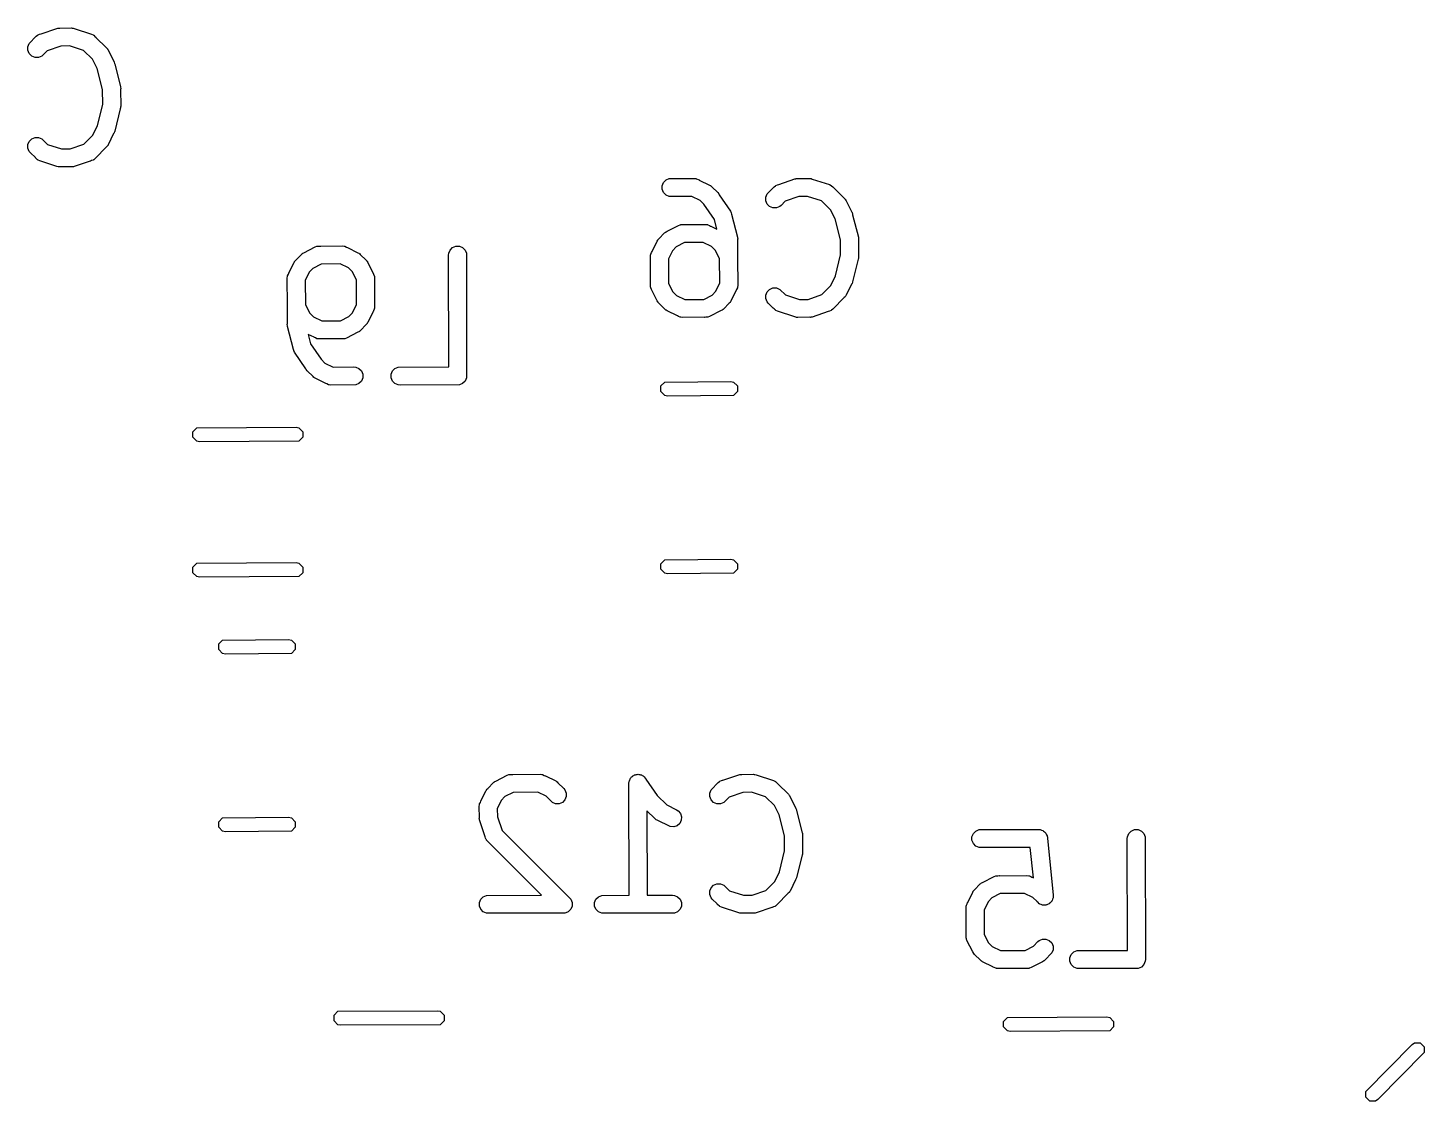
# Model space of a CAD drawing. Extents: x 0.34 to 2.11, y 0.24 to 1.75.
# Drawn here: x 1.1504 to 1.605, y 0.999 to 1.3484 of the extents above; entities that cross this region are included whole.
import ezdxf

# ---------------------------------------------------------------- set-up
doc = ezdxf.new("R2010")
doc.units = 0
doc.header["$MEASUREMENT"] = 0
doc.layers.add('BLACK', color=7, linetype='CONTINUOUS')

msp = doc.modelspace()

# ---------------------------------------------------------------- linework, layer by layer
at = {"layer": 'BLACK', "linetype": 'CONTINUOUS'}
for p, q in [((1.15085, 1.34335), (1.1531, 1.34568)), ((1.1531, 1.34568), (1.15354, 1.34604)), ((1.15354, 1.34604), (1.15364, 1.34608)), ((1.15364, 1.34608), (1.15372, 1.34615)), ((1.15372, 1.34615), (1.15423, 1.34633)), ((1.15423, 1.34633), (1.15461, 1.34649)), ((1.15461, 1.34649), (1.15469, 1.34649)), ((1.15469, 1.34649), (1.15987, 1.34827)), ((1.15987, 1.34827), (1.16016, 1.34833)), ((1.16016, 1.34833), (1.16023, 1.34836)), ((1.16023, 1.34836), (1.1603, 1.34836)), ((1.1603, 1.34836), (1.16044, 1.34839)), ((1.16044, 1.34839), (1.16081, 1.34837)), ((1.16081, 1.34837), (1.16456, 1.34842)), ((1.16456, 1.34842), (1.16485, 1.34839)), ((1.16485, 1.34839), (1.16493, 1.34839)), ((1.16493, 1.34839), (1.16499, 1.34837)), ((1.16499, 1.34837), (1.16513, 1.34836)), ((1.16513, 1.34836), (1.1655, 1.34821)), ((1.1655, 1.34821), (1.17112, 1.34639)), ((1.17112, 1.34639), (1.17164, 1.34615)), ((1.17164, 1.34615), (1.17172, 1.34608)), ((1.17172, 1.34608), (1.17182, 1.34604)), ((1.17182, 1.34604), (1.17221, 1.34566)), ((1.17221, 1.34566), (1.17251, 1.3454)), ((1.15041, 1.34229), (1.15085, 1.34335)), ((1.15041, 1.34114), (1.15041, 1.34229)), ((1.15085, 1.34007), (1.15041, 1.34114)), ((1.16115, 1.34252), (1.15672, 1.34099)), ((1.16396, 1.34255), (1.16115, 1.34252)), ((1.16853, 1.34108), (1.16396, 1.34255)), ((1.17145, 1.33821), (1.16853, 1.34108)), ((1.17251, 1.3454), (1.17255, 1.34533)), ((1.17255, 1.34533), (1.17602, 1.34193)), ((1.17602, 1.34193), (1.17621, 1.3417)), ((1.17621, 1.3417), (1.17626, 1.34165)), ((1.17626, 1.34165), (1.17629, 1.34159)), ((1.17629, 1.34159), (1.17639, 1.34148)), ((1.17639, 1.34148), (1.17653, 1.34113)), ((1.17653, 1.34113), (1.17845, 1.33741)), ((1.15167, 1.33926), (1.15085, 1.34007)), ((1.15273, 1.33882), (1.15167, 1.33926)), ((1.15389, 1.33882), (1.15273, 1.33882)), ((1.15495, 1.33926), (1.15389, 1.33882)), ((1.1554, 1.33963), (1.15495, 1.33926)), ((1.15672, 1.34099), (1.1554, 1.33963)), ((1.17297, 1.33525), (1.17145, 1.33821)), ((1.17845, 1.33741), (1.17846, 1.33737)), ((1.17846, 1.33737), (1.17848, 1.33735)), ((1.17848, 1.33735), (1.17849, 1.3373)), ((1.17849, 1.3373), (1.17865, 1.33687)), ((1.17865, 1.33687), (1.17868, 1.33658)), ((1.17868, 1.33658), (1.18055, 1.32931)), ((1.17473, 1.32842), (1.17297, 1.33525)), ((1.17477, 1.32351), (1.17473, 1.32842)), ((1.18055, 1.32931), (1.18056, 1.32921)), ((1.18056, 1.32921), (1.18058, 1.32917)), ((1.18058, 1.32917), (1.18058, 1.32909)), ((1.18058, 1.32909), (1.18063, 1.32873)), ((1.18063, 1.32873), (1.18058, 1.32842)), ((1.18058, 1.32842), (1.18063, 1.32297)), ((1.17312, 1.3167), (1.17477, 1.32351)), ((1.18063, 1.32297), (1.18062, 1.32287)), ((1.18062, 1.32287), (1.18063, 1.32282)), ((1.18045, 1.32209), (1.17867, 1.31475)), ((1.18058, 1.32239), (1.18045, 1.32209)), ((1.18061, 1.32275), (1.18058, 1.32239)), ((1.18063, 1.32282), (1.18061, 1.32275)), ((1.1716, 1.31355), (1.17312, 1.3167)), ((1.17832, 1.31399), (1.17657, 1.3104)), ((1.17848, 1.31421), (1.17832, 1.31399)), ((1.17863, 1.31464), (1.17848, 1.31421)), ((1.17865, 1.31469), (1.17863, 1.31464)), ((1.17866, 1.31471), (1.17865, 1.31469)), ((1.17867, 1.31475), (1.17866, 1.31471)), ((1.15041, 1.31042), (1.15085, 1.31148)), ((1.15041, 1.30927), (1.15041, 1.31042)), ((1.15085, 1.3082), (1.15041, 1.30927)), ((1.15085, 1.31148), (1.15167, 1.3123)), ((1.15167, 1.3123), (1.15273, 1.31274)), ((1.15273, 1.31274), (1.15389, 1.31274)), ((1.15389, 1.31274), (1.15495, 1.3123)), ((1.15495, 1.3123), (1.15683, 1.31049)), ((1.15683, 1.31049), (1.1614, 1.30901)), ((1.16421, 1.30904), (1.16867, 1.31057)), ((1.16867, 1.31057), (1.1716, 1.31355)), ((1.17597, 1.30965), (1.17227, 1.30588)), ((1.17626, 1.30991), (1.17597, 1.30965)), ((1.17634, 1.31003), (1.17626, 1.30991)), ((1.17639, 1.31008), (1.17634, 1.31003)), ((1.17642, 1.31015), (1.17639, 1.31008)), ((1.17657, 1.3104), (1.17642, 1.31015)), ((1.15122, 1.30776), (1.15085, 1.3082)), ((1.15283, 1.3062), (1.15122, 1.30776)), ((1.15285, 1.30616), (1.15283, 1.3062)), ((1.15309, 1.30595), (1.15285, 1.30616)), ((1.15354, 1.30551), (1.15309, 1.30595)), ((1.15364, 1.30547), (1.15354, 1.30551)), ((1.15372, 1.3054), (1.15364, 1.30547)), ((1.15425, 1.30517), (1.15372, 1.3054)), ((1.15986, 1.30335), (1.15425, 1.30517)), ((1.1614, 1.30901), (1.16421, 1.30904)), ((1.17068, 1.30507), (1.16549, 1.30329)), ((1.17076, 1.30507), (1.17068, 1.30507)), ((1.17113, 1.30523), (1.17076, 1.30507)), ((1.17164, 1.3054), (1.17113, 1.30523)), ((1.17172, 1.30547), (1.17164, 1.3054)), ((1.17182, 1.30551), (1.17172, 1.30547)), ((1.17227, 1.30588), (1.17182, 1.30551)), ((1.16023, 1.3032), (1.15986, 1.30335)), ((1.16038, 1.30318), (1.16023, 1.3032)), ((1.16044, 1.30316), (1.16038, 1.30318)), ((1.16052, 1.30317), (1.16044, 1.30316)), ((1.16081, 1.30314), (1.16052, 1.30317)), ((1.16456, 1.30319), (1.16081, 1.30314)), ((1.16493, 1.30316), (1.16456, 1.30319)), ((1.16507, 1.3032), (1.16493, 1.30316)), ((1.16513, 1.3032), (1.16507, 1.3032)), ((1.16521, 1.30323), (1.16513, 1.3032)), ((1.16549, 1.30329), (1.16521, 1.30323)), ((1.35692, 1.29704), (1.35736, 1.2981)), ((1.35692, 1.29589), (1.35692, 1.29704)), ((1.35736, 1.29482), (1.35692, 1.29589)), ((1.35736, 1.2981), (1.35818, 1.29892)), ((1.35818, 1.29892), (1.35924, 1.29936)), ((1.35924, 1.29936), (1.36731, 1.29942)), ((1.36731, 1.29942), (1.36789, 1.29936)), ((1.36789, 1.29936), (1.36799, 1.29932)), ((1.36799, 1.29932), (1.36809, 1.29931)), ((1.36809, 1.29931), (1.36861, 1.29906)), ((1.36861, 1.29906), (1.36896, 1.29892)), ((1.36896, 1.29892), (1.369, 1.29887)), ((1.369, 1.29887), (1.37238, 1.29723)), ((1.37238, 1.29723), (1.37263, 1.29707)), ((1.37263, 1.29707), (1.3727, 1.29704)), ((1.3727, 1.29704), (1.37275, 1.297)), ((1.37275, 1.297), (1.37287, 1.29692)), ((1.37287, 1.29692), (1.3731, 1.29667)), ((1.3731, 1.29667), (1.37503, 1.2948)), ((1.39111, 1.29435), (1.39335, 1.29668)), ((1.39335, 1.29668), (1.3938, 1.29704)), ((1.3938, 1.29704), (1.39389, 1.29708)), ((1.39389, 1.29708), (1.39397, 1.29715)), ((1.39397, 1.29715), (1.39448, 1.29733)), ((1.39448, 1.29733), (1.39486, 1.29749)), ((1.39486, 1.29749), (1.39494, 1.29749)), ((1.39494, 1.29749), (1.40013, 1.29927)), ((1.40013, 1.29927), (1.40041, 1.29933)), ((1.40041, 1.29933), (1.40048, 1.29936)), ((1.40048, 1.29936), (1.40055, 1.29936)), ((1.40055, 1.29936), (1.40069, 1.29939)), ((1.40069, 1.29939), (1.40106, 1.29937)), ((1.40106, 1.29937), (1.40481, 1.29942)), ((1.40481, 1.29942), (1.4051, 1.29939)), ((1.4051, 1.29939), (1.40518, 1.29939)), ((1.40518, 1.29939), (1.40524, 1.29937)), ((1.40524, 1.29937), (1.40539, 1.29936)), ((1.40539, 1.29936), (1.40575, 1.29921)), ((1.40575, 1.29921), (1.41137, 1.29739)), ((1.41137, 1.29739), (1.4119, 1.29715)), ((1.4119, 1.29715), (1.41198, 1.29708)), ((1.41198, 1.29708), (1.41207, 1.29704)), ((1.41207, 1.29704), (1.41247, 1.29666)), ((1.41247, 1.29666), (1.41277, 1.2964)), ((1.41277, 1.2964), (1.4128, 1.29633)), ((1.4128, 1.29633), (1.41627, 1.29293)), ((1.35818, 1.29401), (1.35736, 1.29482)), ((1.35924, 1.29357), (1.35818, 1.29401)), ((1.35982, 1.29351), (1.35924, 1.29357)), ((1.36654, 1.29356), (1.35982, 1.29351)), ((1.36924, 1.29225), (1.36654, 1.29356)), ((1.37054, 1.29099), (1.36924, 1.29225)), ((1.37503, 1.2948), (1.37503, 1.2948)), ((1.37503, 1.2948), (1.37503, 1.2948)), ((1.37503, 1.2948), (1.37503, 1.2948)), ((1.37503, 1.2948), (1.37539, 1.29435)), ((1.37539, 1.29435), (1.37549, 1.29412)), ((1.37549, 1.29412), (1.37915, 1.28873)), ((1.39067, 1.29329), (1.39111, 1.29435)), ((1.39067, 1.29214), (1.39067, 1.29329)), ((1.39111, 1.29107), (1.39067, 1.29214)), ((1.39192, 1.29026), (1.39111, 1.29107)), ((1.39697, 1.29199), (1.39565, 1.29063)), ((1.40141, 1.29352), (1.39697, 1.29199)), ((1.40422, 1.29355), (1.40141, 1.29352)), ((1.40878, 1.29208), (1.40422, 1.29355)), ((1.4117, 1.28921), (1.40878, 1.29208)), ((1.41627, 1.29293), (1.41646, 1.2927)), ((1.41646, 1.2927), (1.41652, 1.29265)), ((1.41652, 1.29265), (1.41655, 1.29259)), ((1.41655, 1.29259), (1.41664, 1.29248)), ((1.41664, 1.29248), (1.41678, 1.29213)), ((1.41678, 1.29213), (1.4187, 1.28841)), ((1.37392, 1.28601), (1.37054, 1.29099)), ((1.37915, 1.28873), (1.37932, 1.28841)), ((1.37932, 1.28841), (1.37936, 1.28835)), ((1.37936, 1.28835), (1.37937, 1.28831)), ((1.37937, 1.28831), (1.37942, 1.28822)), ((1.37942, 1.28822), (1.3795, 1.2878)), ((1.3795, 1.2878), (1.38143, 1.28031)), ((1.39299, 1.28982), (1.39192, 1.29026)), ((1.39414, 1.28982), (1.39299, 1.28982)), ((1.3952, 1.29026), (1.39414, 1.28982)), ((1.39565, 1.29063), (1.3952, 1.29026)), ((1.41323, 1.28625), (1.4117, 1.28921)), ((1.4187, 1.28841), (1.41872, 1.28837)), ((1.41872, 1.28837), (1.41873, 1.28835)), ((1.41873, 1.28835), (1.41874, 1.2883)), ((1.41874, 1.2883), (1.41891, 1.28787)), ((1.41891, 1.28787), (1.41893, 1.28758)), ((1.41893, 1.28758), (1.4208, 1.28031)), ((1.35795, 1.28186), (1.35801, 1.28192)), ((1.35801, 1.28192), (1.35806, 1.28195)), ((1.35806, 1.28195), (1.35818, 1.28205)), ((1.35818, 1.28205), (1.35852, 1.28219)), ((1.35852, 1.28219), (1.36224, 1.28411)), ((1.36224, 1.28411), (1.36279, 1.28431)), ((1.36279, 1.28431), (1.36289, 1.28432)), ((1.36289, 1.28432), (1.36299, 1.28436)), ((1.36299, 1.28436), (1.36351, 1.28437)), ((1.36351, 1.28437), (1.36393, 1.2844)), ((1.36393, 1.2844), (1.36401, 1.28437)), ((1.36401, 1.28437), (1.37106, 1.28442)), ((1.37106, 1.28442), (1.37164, 1.28436)), ((1.37164, 1.28436), (1.37174, 1.28432)), ((1.37174, 1.28432), (1.37184, 1.28431)), ((1.37184, 1.28431), (1.37236, 1.28407)), ((1.37236, 1.28407), (1.3727, 1.28392)), ((1.3727, 1.28392), (1.37275, 1.28387)), ((1.37275, 1.28387), (1.37471, 1.28292)), ((1.37471, 1.28292), (1.37392, 1.28601)), ((1.41498, 1.27942), (1.41323, 1.28625)), ((1.24526, 1.27736), (1.24568, 1.27739)), ((1.24568, 1.27739), (1.24576, 1.27737)), ((1.24576, 1.27737), (1.25281, 1.27742)), ((1.25281, 1.27742), (1.25339, 1.27736)), ((1.35366, 1.27566), (1.3553, 1.27904)), ((1.3553, 1.27904), (1.35546, 1.27928)), ((1.35546, 1.27928), (1.35549, 1.27936)), ((1.35549, 1.27936), (1.35553, 1.2794)), ((1.35553, 1.2794), (1.35561, 1.27953)), ((1.35561, 1.27953), (1.35586, 1.27975)), ((1.35586, 1.27975), (1.35773, 1.28168)), ((1.35773, 1.28168), (1.35795, 1.28186)), ((1.36418, 1.27852), (1.36147, 1.27712)), ((1.37029, 1.27856), (1.36418, 1.27852)), ((1.37299, 1.27725), (1.37029, 1.27856)), ((1.38143, 1.28031), (1.38144, 1.28021)), ((1.38144, 1.28021), (1.38146, 1.28017)), ((1.38146, 1.28017), (1.38146, 1.28009)), ((1.38146, 1.28009), (1.38151, 1.27973)), ((1.38151, 1.27973), (1.38146, 1.2794)), ((1.38146, 1.2794), (1.38148, 1.27374)), ((1.41503, 1.27451), (1.41498, 1.27942)), ((1.4208, 1.28031), (1.42081, 1.28021)), ((1.42081, 1.28021), (1.42083, 1.28017)), ((1.42083, 1.28017), (1.42083, 1.28009)), ((1.42083, 1.28009), (1.42088, 1.27973)), ((1.42088, 1.27973), (1.42084, 1.27942)), ((1.42084, 1.27942), (1.42089, 1.27397)), ((1.23761, 1.27275), (1.23948, 1.27468)), ((1.23948, 1.27468), (1.2397, 1.27486)), ((1.2397, 1.27486), (1.23975, 1.27492)), ((1.23975, 1.27492), (1.23981, 1.27495)), ((1.23981, 1.27495), (1.23992, 1.27504)), ((1.23992, 1.27504), (1.24027, 1.27519)), ((1.24027, 1.27519), (1.24399, 1.2771)), ((1.24399, 1.2771), (1.24453, 1.27731)), ((1.24453, 1.27731), (1.24464, 1.27732)), ((1.24464, 1.27732), (1.24474, 1.27736)), ((1.24474, 1.27736), (1.24526, 1.27736)), ((1.25339, 1.27736), (1.25349, 1.27732)), ((1.25349, 1.27732), (1.25359, 1.27731)), ((1.25359, 1.27731), (1.25411, 1.27706)), ((1.25411, 1.27706), (1.25445, 1.27692)), ((1.25445, 1.27692), (1.2545, 1.27687)), ((1.2545, 1.27687), (1.25788, 1.27523)), ((1.25788, 1.27523), (1.25813, 1.27507)), ((1.25813, 1.27507), (1.2582, 1.27504)), ((1.2582, 1.27504), (1.25825, 1.275)), ((1.25825, 1.275), (1.25837, 1.27492)), ((1.25837, 1.27492), (1.2586, 1.27467)), ((1.2586, 1.27467), (1.26053, 1.2728)), ((1.28736, 1.27446), (1.28741, 1.27504)), ((1.28741, 1.23804), (1.28736, 1.27446)), ((1.28741, 1.27504), (1.28785, 1.2761)), ((1.28785, 1.2761), (1.28867, 1.27692)), ((1.28867, 1.27692), (1.28973, 1.27736)), ((1.28973, 1.27736), (1.29089, 1.27736)), ((1.29089, 1.27736), (1.29195, 1.27692)), ((1.29195, 1.27692), (1.29276, 1.2761)), ((1.29276, 1.2761), (1.29321, 1.27504)), ((1.29321, 1.27504), (1.29326, 1.23509)), ((1.35311, 1.27397), (1.35317, 1.27454)), ((1.35316, 1.26505), (1.35311, 1.27397)), ((1.35317, 1.27454), (1.35321, 1.27464)), ((1.35321, 1.27464), (1.35322, 1.27475)), ((1.35322, 1.27475), (1.35347, 1.27526)), ((1.35347, 1.27526), (1.35361, 1.27561)), ((1.35361, 1.27561), (1.35366, 1.27566)), ((1.36028, 1.27589), (1.35897, 1.27319)), ((1.35897, 1.27319), (1.35902, 1.26521)), ((1.36147, 1.27712), (1.36028, 1.27589)), ((1.37422, 1.27606), (1.37299, 1.27725)), ((1.37563, 1.27332), (1.37422, 1.27606)), ((1.37566, 1.26538), (1.37563, 1.27332)), ((1.38148, 1.27374), (1.38149, 1.2736)), ((1.38149, 1.2736), (1.38148, 1.27357)), ((1.38148, 1.27357), (1.38152, 1.26459)), ((1.41337, 1.2677), (1.41503, 1.27451)), ((1.4207, 1.27309), (1.41892, 1.26575)), ((1.42083, 1.27339), (1.4207, 1.27309)), ((1.42086, 1.27375), (1.42083, 1.27339)), ((1.42088, 1.27382), (1.42086, 1.27375)), ((1.42089, 1.27397), (1.42088, 1.27387)), ((1.42088, 1.27387), (1.42088, 1.27382)), ((1.23522, 1.26826), (1.23536, 1.26861)), ((1.23536, 1.26861), (1.23541, 1.26865)), ((1.23541, 1.26865), (1.23705, 1.27203)), ((1.23705, 1.27203), (1.23721, 1.27228)), ((1.23721, 1.27228), (1.23724, 1.27235)), ((1.23724, 1.27235), (1.23728, 1.2724)), ((1.23728, 1.2724), (1.23736, 1.27252)), ((1.23736, 1.27252), (1.23761, 1.27275)), ((1.24203, 1.26889), (1.24072, 1.26618)), ((1.24322, 1.27012), (1.24203, 1.26889)), ((1.24593, 1.27152), (1.24322, 1.27012)), ((1.25204, 1.27156), (1.24593, 1.27152)), ((1.25474, 1.27025), (1.25204, 1.27156)), ((1.25597, 1.26906), (1.25474, 1.27025)), ((1.25736, 1.26635), (1.25597, 1.26906)), ((1.26053, 1.2728), (1.26071, 1.27258)), ((1.26071, 1.27258), (1.26077, 1.27252)), ((1.26077, 1.27252), (1.2608, 1.27247)), ((1.2608, 1.27247), (1.26089, 1.27235)), ((1.26089, 1.27235), (1.26104, 1.27201)), ((1.26104, 1.27201), (1.26295, 1.26829)), ((1.26295, 1.26829), (1.26316, 1.26774)), ((1.23486, 1.26696), (1.23492, 1.26754)), ((1.2349, 1.25799), (1.23486, 1.26696)), ((1.23492, 1.26754), (1.23496, 1.26764)), ((1.23496, 1.26764), (1.23497, 1.26774)), ((1.23497, 1.26774), (1.23522, 1.26826)), ((1.24072, 1.26618), (1.24075, 1.25824)), ((1.25741, 1.25837), (1.25736, 1.26635)), ((1.26316, 1.26774), (1.26317, 1.26764)), ((1.26317, 1.26764), (1.26321, 1.26754)), ((1.26321, 1.26754), (1.26321, 1.26703)), ((1.26321, 1.26703), (1.26324, 1.2666)), ((1.26324, 1.2666), (1.26321, 1.26651)), ((1.26321, 1.26651), (1.26327, 1.25759)), ((1.35314, 1.26496), (1.35316, 1.26505)), ((1.35317, 1.26453), (1.35314, 1.26496)), ((1.35317, 1.26402), (1.35317, 1.26453)), ((1.35321, 1.26392), (1.35317, 1.26402)), ((1.35322, 1.26381), (1.35321, 1.26392)), ((1.35343, 1.26327), (1.35322, 1.26381)), ((1.35902, 1.26521), (1.36041, 1.2625)), ((1.37435, 1.26267), (1.37566, 1.26538)), ((1.38141, 1.26381), (1.38116, 1.2633)), ((1.38142, 1.26392), (1.38141, 1.26381)), ((1.38146, 1.26402), (1.38142, 1.26392)), ((1.38152, 1.26459), (1.38146, 1.26402)), ((1.39192, 1.2633), (1.39299, 1.26374)), ((1.39299, 1.26374), (1.39414, 1.26374)), ((1.39414, 1.26374), (1.3952, 1.2633)), ((1.40892, 1.26157), (1.41185, 1.26455)), ((1.41185, 1.26455), (1.41337, 1.2677)), ((1.41857, 1.26499), (1.41683, 1.2614)), ((1.41873, 1.26521), (1.41857, 1.26499)), ((1.41888, 1.26564), (1.41873, 1.26521)), ((1.41891, 1.26569), (1.41888, 1.26564)), ((1.41892, 1.26575), (1.41891, 1.26571)), ((1.41891, 1.26571), (1.41891, 1.26569)), ((1.35534, 1.25955), (1.35343, 1.26327)), ((1.35549, 1.2592), (1.35534, 1.25955)), ((1.35558, 1.25909), (1.35549, 1.2592)), ((1.36041, 1.2625), (1.36164, 1.26131)), ((1.36164, 1.26131), (1.36434, 1.26)), ((1.36434, 1.26), (1.37045, 1.26004)), ((1.37045, 1.26004), (1.37316, 1.26144)), ((1.37316, 1.26144), (1.37435, 1.26267)), ((1.37914, 1.2592), (1.3791, 1.25916)), ((1.37917, 1.25927), (1.37914, 1.2592)), ((1.37933, 1.25952), (1.37917, 1.25927)), ((1.38097, 1.2629), (1.37933, 1.25952)), ((1.38102, 1.26295), (1.38097, 1.2629)), ((1.38116, 1.2633), (1.38102, 1.26295)), ((1.39067, 1.26142), (1.39111, 1.26248)), ((1.39067, 1.26027), (1.39067, 1.26142)), ((1.39111, 1.2592), (1.39067, 1.26027)), ((1.39111, 1.26248), (1.39192, 1.2633)), ((1.39147, 1.25876), (1.39111, 1.2592)), ((1.3952, 1.2633), (1.39708, 1.26149)), ((1.39708, 1.26149), (1.40165, 1.26001)), ((1.40165, 1.26001), (1.40446, 1.26004)), ((1.40446, 1.26004), (1.40892, 1.26157)), ((1.41622, 1.26065), (1.41252, 1.25688)), ((1.41652, 1.26091), (1.41622, 1.26065)), ((1.4166, 1.26103), (1.41652, 1.26091)), ((1.41664, 1.26108), (1.4166, 1.26103)), ((1.41667, 1.26115), (1.41664, 1.26108)), ((1.41683, 1.2614), (1.41667, 1.26115)), ((1.23489, 1.25796), (1.2349, 1.25799)), ((1.2349, 1.25782), (1.23489, 1.25796)), ((1.23492, 1.25216), (1.2349, 1.25782)), ((1.24075, 1.25824), (1.24216, 1.2555)), ((1.24216, 1.2555), (1.24339, 1.25431)), ((1.25491, 1.25443), (1.2561, 1.25567)), ((1.2561, 1.25567), (1.25741, 1.25837)), ((1.26272, 1.2559), (1.26108, 1.25252)), ((1.26277, 1.25595), (1.26272, 1.2559)), ((1.26291, 1.2563), (1.26277, 1.25595)), ((1.26316, 1.25681), (1.26291, 1.2563)), ((1.26317, 1.25692), (1.26316, 1.25681)), ((1.26321, 1.25701), (1.26317, 1.25692)), ((1.26327, 1.25759), (1.26321, 1.25701)), ((1.35561, 1.25903), (1.35558, 1.25909)), ((1.35567, 1.25898), (1.35561, 1.25903)), ((1.35585, 1.25876), (1.35567, 1.25898)), ((1.35778, 1.25689), (1.35585, 1.25876)), ((1.35801, 1.25664), (1.35778, 1.25689)), ((1.35813, 1.25656), (1.35801, 1.25664)), ((1.35818, 1.25651), (1.35813, 1.25656)), ((1.35825, 1.25648), (1.35818, 1.25651)), ((1.3585, 1.25633), (1.35825, 1.25648)), ((1.36188, 1.25469), (1.3585, 1.25633)), ((1.36192, 1.25464), (1.36188, 1.25469)), ((1.37611, 1.25637), (1.37238, 1.25445)), ((1.37645, 1.25651), (1.37611, 1.25637)), ((1.37657, 1.25661), (1.37645, 1.25651)), ((1.37662, 1.25664), (1.37657, 1.25661)), ((1.37668, 1.25669), (1.37662, 1.25664)), ((1.3769, 1.25688), (1.37668, 1.25669)), ((1.37877, 1.25881), (1.3769, 1.25688)), ((1.37902, 1.25903), (1.37877, 1.25881)), ((1.3791, 1.25916), (1.37902, 1.25903)), ((1.39308, 1.2572), (1.39147, 1.25876)), ((1.3931, 1.25716), (1.39308, 1.2572)), ((1.39334, 1.25695), (1.3931, 1.25716)), ((1.3938, 1.25651), (1.39334, 1.25695)), ((1.39389, 1.25647), (1.3938, 1.25651)), ((1.39397, 1.2564), (1.39389, 1.25647)), ((1.3945, 1.25617), (1.39397, 1.2564)), ((1.40012, 1.25435), (1.3945, 1.25617)), ((1.41093, 1.25607), (1.40574, 1.25429)), ((1.41101, 1.25607), (1.41093, 1.25607)), ((1.41139, 1.25623), (1.41101, 1.25607)), ((1.4119, 1.2564), (1.41139, 1.25623)), ((1.41198, 1.25647), (1.4119, 1.2564)), ((1.41207, 1.25651), (1.41198, 1.25647)), ((1.41252, 1.25688), (1.41207, 1.25651)), ((1.23487, 1.25182), (1.23492, 1.25216)), ((1.23492, 1.25146), (1.23487, 1.25182)), ((1.23492, 1.25139), (1.23492, 1.25146)), ((1.23494, 1.25135), (1.23492, 1.25139)), ((1.23495, 1.25125), (1.23494, 1.25135)), ((1.23688, 1.24376), (1.23495, 1.25125)), ((1.24339, 1.25431), (1.24609, 1.253)), ((1.24609, 1.253), (1.2522, 1.25304)), ((1.2522, 1.25304), (1.25491, 1.25443)), ((1.26052, 1.25181), (1.25865, 1.24988)), ((1.26077, 1.25203), (1.26052, 1.25181)), ((1.26085, 1.25215), (1.26077, 1.25203)), ((1.26089, 1.2522), (1.26085, 1.25215)), ((1.26092, 1.25227), (1.26089, 1.2522)), ((1.26108, 1.25252), (1.26092, 1.25227)), ((1.36227, 1.25449), (1.36192, 1.25464)), ((1.36279, 1.25425), (1.36227, 1.25449)), ((1.36289, 1.25424), (1.36279, 1.25425)), ((1.36299, 1.2542), (1.36289, 1.25424)), ((1.36357, 1.25414), (1.36299, 1.2542)), ((1.37062, 1.25419), (1.36357, 1.25414)), ((1.3707, 1.25416), (1.37062, 1.25419)), ((1.37112, 1.25419), (1.3707, 1.25416)), ((1.37164, 1.2542), (1.37112, 1.25419)), ((1.37174, 1.25424), (1.37164, 1.2542)), ((1.37184, 1.25425), (1.37174, 1.25424)), ((1.37238, 1.25445), (1.37184, 1.25425)), ((1.40048, 1.2542), (1.40012, 1.25435)), ((1.40063, 1.25418), (1.40048, 1.2542)), ((1.40069, 1.25416), (1.40063, 1.25418)), ((1.40077, 1.25417), (1.40069, 1.25416)), ((1.40106, 1.25414), (1.40077, 1.25417)), ((1.40481, 1.25419), (1.40106, 1.25414)), ((1.40518, 1.25416), (1.40481, 1.25419)), ((1.40532, 1.2542), (1.40518, 1.25416)), ((1.40539, 1.2542), (1.40532, 1.2542)), ((1.40546, 1.25423), (1.40539, 1.2542)), ((1.40574, 1.25429), (1.40546, 1.25423)), ((1.24363, 1.24768), (1.24167, 1.24864)), ((1.24167, 1.24864), (1.24246, 1.24555)), ((1.24367, 1.24764), (1.24363, 1.24768)), ((1.24402, 1.24749), (1.24367, 1.24764)), ((1.24453, 1.24724), (1.24402, 1.24749)), ((1.24464, 1.24724), (1.24453, 1.24724)), ((1.24474, 1.2472), (1.24464, 1.24724)), ((1.24531, 1.24714), (1.24474, 1.2472)), ((1.25237, 1.24719), (1.24531, 1.24714)), ((1.25244, 1.24716), (1.25237, 1.24719)), ((1.25286, 1.24719), (1.25244, 1.24716)), ((1.25339, 1.2472), (1.25286, 1.24719)), ((1.25349, 1.24724), (1.25339, 1.2472)), ((1.25359, 1.24724), (1.25349, 1.24724)), ((1.25413, 1.24745), (1.25359, 1.24724)), ((1.25786, 1.24937), (1.25413, 1.24745)), ((1.2582, 1.24951), (1.25786, 1.24937)), ((1.25832, 1.24961), (1.2582, 1.24951)), ((1.25837, 1.24963), (1.25832, 1.24961)), ((1.25843, 1.24969), (1.25837, 1.24963)), ((1.25865, 1.24988), (1.25843, 1.24969)), ((1.23696, 1.24334), (1.23688, 1.24376)), ((1.23701, 1.24325), (1.23696, 1.24334)), ((1.23702, 1.24321), (1.23701, 1.24325)), ((1.23706, 1.24315), (1.23702, 1.24321)), ((1.23723, 1.24283), (1.23706, 1.24315)), ((1.24089, 1.23744), (1.23723, 1.24283)), ((1.24246, 1.24555), (1.24584, 1.24057)), ((1.24099, 1.2372), (1.24089, 1.23744)), ((1.24135, 1.23676), (1.24099, 1.2372)), ((1.24328, 1.23489), (1.24135, 1.23676)), ((1.24135, 1.23676), (1.24135, 1.23676)), ((1.24135, 1.23676), (1.24135, 1.23676)), ((1.24135, 1.23676), (1.24135, 1.23676)), ((1.24584, 1.24057), (1.24714, 1.23931)), ((1.24714, 1.23931), (1.24984, 1.238)), ((1.24984, 1.238), (1.25656, 1.23805)), ((1.25656, 1.23805), (1.25714, 1.23799)), ((1.25714, 1.23799), (1.2582, 1.23755)), ((1.2582, 1.23755), (1.25902, 1.23673)), ((1.25902, 1.23673), (1.25946, 1.23567)), ((1.26867, 1.23567), (1.26911, 1.23673)), ((1.26911, 1.23673), (1.26992, 1.23755)), ((1.26992, 1.23755), (1.27099, 1.23799)), ((1.27099, 1.23799), (1.28741, 1.23804)), ((1.2435, 1.23464), (1.24328, 1.23489)), ((1.24363, 1.23456), (1.2435, 1.23464)), ((1.24367, 1.23451), (1.24363, 1.23456)), ((1.24375, 1.23448), (1.24367, 1.23451)), ((1.24399, 1.23433), (1.24375, 1.23448)), ((1.24738, 1.23269), (1.24399, 1.23433)), ((1.24742, 1.23264), (1.24738, 1.23269)), ((1.24777, 1.23249), (1.24742, 1.23264)), ((1.24828, 1.23225), (1.24777, 1.23249)), ((1.24839, 1.23224), (1.24828, 1.23225)), ((1.24849, 1.2322), (1.24839, 1.23224)), ((1.24906, 1.23214), (1.24849, 1.2322)), ((1.25714, 1.2322), (1.24906, 1.23214)), ((1.2582, 1.23264), (1.25714, 1.2322)), ((1.25902, 1.23345), (1.2582, 1.23264)), ((1.25946, 1.23452), (1.25902, 1.23345)), ((1.25946, 1.23567), (1.25946, 1.23452)), ((1.26867, 1.23452), (1.26867, 1.23567)), ((1.26911, 1.23345), (1.26867, 1.23452)), ((1.26992, 1.23264), (1.26911, 1.23345)), ((1.27099, 1.2322), (1.26992, 1.23264)), ((1.27156, 1.23214), (1.27099, 1.2322)), ((1.29089, 1.2322), (1.27156, 1.23214)), ((1.29195, 1.23264), (1.29089, 1.2322)), ((1.29276, 1.23345), (1.29195, 1.23264)), ((1.29321, 1.23452), (1.29276, 1.23345)), ((1.29326, 1.23509), (1.29321, 1.23452)), ((1.35653, 1.23184), (1.35781, 1.23312)), ((1.35781, 1.23312), (1.37929, 1.2333)), ((1.37929, 1.2333), (1.38019, 1.23312)), ((1.38019, 1.23312), (1.38147, 1.23184)), ((1.35653, 1.23003), (1.35653, 1.23184)), ((1.35781, 1.22875), (1.35653, 1.23003)), ((1.35871, 1.22857), (1.35781, 1.22875)), ((1.38019, 1.22875), (1.35871, 1.22857)), ((1.38147, 1.23003), (1.38019, 1.22875)), ((1.38147, 1.23184), (1.38147, 1.23003)), ((1.20536, 1.21823), (1.23773, 1.21841)), ((1.23773, 1.21841), (1.23864, 1.21823)), ((1.20408, 1.21695), (1.20536, 1.21823)), ((1.20408, 1.21514), (1.20408, 1.21695)), ((1.20536, 1.21386), (1.20408, 1.21514)), ((1.20627, 1.21369), (1.20536, 1.21386)), ((1.23864, 1.21386), (1.20627, 1.21369)), ((1.23864, 1.21823), (1.23992, 1.21695)), ((1.23992, 1.21514), (1.23864, 1.21386)), ((1.23992, 1.21695), (1.23992, 1.21514)), ((1.20408, 1.17286), (1.20536, 1.17414)), ((1.20408, 1.17105), (1.20408, 1.17286)), ((1.20536, 1.17414), (1.23773, 1.17431)), ((1.23773, 1.17431), (1.23864, 1.17414)), ((1.23864, 1.17414), (1.23992, 1.17286)), ((1.23992, 1.17286), (1.23992, 1.17105)), ((1.35653, 1.17397), (1.35781, 1.17525)), ((1.35653, 1.17216), (1.35653, 1.17397)), ((1.35781, 1.17525), (1.37929, 1.17543)), ((1.37929, 1.17543), (1.38019, 1.17525)), ((1.38019, 1.17525), (1.38147, 1.17397)), ((1.38147, 1.17397), (1.38147, 1.17216)), ((1.20536, 1.16977), (1.20408, 1.17105)), ((1.20627, 1.16959), (1.20536, 1.16977)), ((1.23864, 1.16977), (1.20627, 1.16959)), ((1.23992, 1.17105), (1.23864, 1.16977)), ((1.35781, 1.17088), (1.35653, 1.17216)), ((1.35871, 1.1707), (1.35781, 1.17088)), ((1.38019, 1.17088), (1.35871, 1.1707)), ((1.38147, 1.17216), (1.38019, 1.17088)), ((1.21253, 1.14784), (1.21381, 1.14912)), ((1.21253, 1.14603), (1.21253, 1.14784)), ((1.21381, 1.14475), (1.21253, 1.14603)), ((1.21381, 1.14912), (1.23529, 1.1493)), ((1.23529, 1.1493), (1.23619, 1.14912)), ((1.23619, 1.14912), (1.23747, 1.14784)), ((1.23747, 1.14603), (1.23619, 1.14475)), ((1.23747, 1.14784), (1.23747, 1.14603)), ((1.21471, 1.14457), (1.21381, 1.14475)), ((1.23619, 1.14475), (1.21471, 1.14457)), ((1.30277, 1.10319), (1.3065, 1.1051)), ((1.3065, 1.1051), (1.30704, 1.10531)), ((1.30704, 1.10531), (1.30714, 1.10532)), ((1.30714, 1.10532), (1.30724, 1.10536)), ((1.30724, 1.10536), (1.30776, 1.10536)), ((1.30776, 1.10536), (1.30819, 1.10539)), ((1.30819, 1.10539), (1.30827, 1.10537)), ((1.30827, 1.10537), (1.31719, 1.10542)), ((1.31719, 1.10542), (1.31777, 1.10536)), ((1.31777, 1.10536), (1.31787, 1.10532)), ((1.31787, 1.10532), (1.31797, 1.10531)), ((1.31797, 1.10531), (1.31848, 1.10506)), ((1.31848, 1.10506), (1.31883, 1.10492)), ((1.31883, 1.10492), (1.31888, 1.10487)), ((1.31888, 1.10487), (1.32226, 1.10323)), ((1.34698, 1.10455), (1.34722, 1.10471)), ((1.34722, 1.10471), (1.34742, 1.10492)), ((1.34742, 1.10492), (1.34769, 1.10503)), ((1.34769, 1.10503), (1.34794, 1.10519)), ((1.34794, 1.10519), (1.34822, 1.10525)), ((1.34822, 1.10525), (1.34849, 1.10536)), ((1.34849, 1.10536), (1.34878, 1.10536)), ((1.34878, 1.10536), (1.34907, 1.10542)), ((1.34907, 1.10542), (1.34935, 1.10536)), ((1.34935, 1.10536), (1.34964, 1.10536)), ((1.34964, 1.10536), (1.34991, 1.10525)), ((1.34991, 1.10525), (1.3502, 1.10519)), ((1.3502, 1.10519), (1.35044, 1.10503)), ((1.35044, 1.10503), (1.3507, 1.10492)), ((1.3507, 1.10492), (1.35091, 1.10471)), ((1.35091, 1.10471), (1.35115, 1.10455)), ((1.37669, 1.10349), (1.38187, 1.10527)), ((1.38187, 1.10527), (1.38216, 1.10533)), ((1.38216, 1.10533), (1.38223, 1.10536)), ((1.38223, 1.10536), (1.3823, 1.10536)), ((1.3823, 1.10536), (1.38244, 1.10539)), ((1.38244, 1.10539), (1.38281, 1.10537)), ((1.38281, 1.10537), (1.38656, 1.10542)), ((1.38656, 1.10542), (1.38685, 1.10539)), ((1.38685, 1.10539), (1.38693, 1.10539)), ((1.38693, 1.10539), (1.38699, 1.10537)), ((1.38699, 1.10537), (1.38713, 1.10536)), ((1.38713, 1.10536), (1.3875, 1.10521)), ((1.3875, 1.10521), (1.39312, 1.10339)), ((1.29955, 1.10003), (1.29971, 1.10028)), ((1.29971, 1.10028), (1.29974, 1.10035)), ((1.29974, 1.10035), (1.29978, 1.1004)), ((1.29978, 1.1004), (1.29986, 1.10052)), ((1.29986, 1.10052), (1.30012, 1.10075)), ((1.30012, 1.10075), (1.30198, 1.10268)), ((1.30198, 1.10268), (1.30221, 1.10286)), ((1.30221, 1.10286), (1.30226, 1.10292)), ((1.30226, 1.10292), (1.30231, 1.10295)), ((1.30231, 1.10295), (1.30243, 1.10304)), ((1.30243, 1.10304), (1.30277, 1.10319)), ((1.32226, 1.10323), (1.32251, 1.10307)), ((1.32251, 1.10307), (1.32258, 1.10304)), ((1.32258, 1.10304), (1.32263, 1.103)), ((1.32263, 1.103), (1.32275, 1.10292)), ((1.32275, 1.10292), (1.32297, 1.10267)), ((1.32297, 1.10267), (1.3249, 1.1008)), ((1.3249, 1.1008), (1.32527, 1.10035)), ((1.32527, 1.10035), (1.32571, 1.09929)), ((1.34611, 1.10247), (1.34617, 1.10304)), ((1.34611, 1.10246), (1.34611, 1.10247)), ((1.34611, 1.10247), (1.34611, 1.10247)), ((1.34611, 1.10247), (1.34611, 1.10247)), ((1.34616, 1.06601), (1.34611, 1.10246)), ((1.34617, 1.10304), (1.34628, 1.10331)), ((1.34628, 1.10331), (1.34634, 1.1036)), ((1.34634, 1.1036), (1.3465, 1.10384)), ((1.3465, 1.10384), (1.34661, 1.1041)), ((1.34661, 1.1041), (1.34681, 1.10431)), ((1.34681, 1.10431), (1.34698, 1.10455)), ((1.35115, 1.10455), (1.35132, 1.1043)), ((1.35132, 1.1043), (1.35152, 1.1041)), ((1.35152, 1.1041), (1.35162, 1.10386)), ((1.35162, 1.10386), (1.35524, 1.09853)), ((1.37241, 1.09929), (1.37285, 1.10035)), ((1.37285, 1.10035), (1.3751, 1.10268)), ((1.3751, 1.10268), (1.37554, 1.10304)), ((1.37554, 1.10304), (1.37564, 1.10308)), ((1.37564, 1.10308), (1.37572, 1.10315)), ((1.37572, 1.10315), (1.37623, 1.10333)), ((1.37623, 1.10333), (1.37661, 1.10349)), ((1.37661, 1.10349), (1.37669, 1.10349)), ((1.39312, 1.10339), (1.39364, 1.10315)), ((1.39364, 1.10315), (1.39372, 1.10308)), ((1.39372, 1.10308), (1.39382, 1.10304)), ((1.39382, 1.10304), (1.39421, 1.10266)), ((1.39421, 1.10266), (1.39451, 1.1024)), ((1.39451, 1.1024), (1.39455, 1.10233)), ((1.39455, 1.10233), (1.39802, 1.09893)), ((1.29737, 1.09496), (1.29742, 1.09554)), ((1.29742, 1.09554), (1.29746, 1.09564)), ((1.29746, 1.09564), (1.29747, 1.09574)), ((1.29747, 1.09574), (1.29772, 1.09626)), ((1.29772, 1.09626), (1.29786, 1.09661)), ((1.29786, 1.09661), (1.29791, 1.09665)), ((1.29791, 1.09665), (1.29955, 1.10003)), ((1.30453, 1.09689), (1.30323, 1.09421)), ((1.30572, 1.09812), (1.30453, 1.09689)), ((1.30843, 1.09951), (1.30572, 1.09812)), ((1.31641, 1.09956), (1.30843, 1.09951)), ((1.31911, 1.09825), (1.31641, 1.09956)), ((1.32118, 1.09626), (1.31911, 1.09825)), ((1.32224, 1.09582), (1.32118, 1.09626)), ((1.32339, 1.09582), (1.32224, 1.09582)), ((1.32446, 1.09626), (1.32339, 1.09582)), ((1.32527, 1.09707), (1.32446, 1.09626)), ((1.32571, 1.09814), (1.32527, 1.09707)), ((1.32571, 1.09929), (1.32571, 1.09814)), ((1.35524, 1.09853), (1.3584, 1.09543)), ((1.37241, 1.09814), (1.37241, 1.09929)), ((1.37285, 1.09707), (1.37241, 1.09814)), ((1.37367, 1.09626), (1.37285, 1.09707)), ((1.37473, 1.09582), (1.37367, 1.09626)), ((1.37589, 1.09582), (1.37473, 1.09582)), ((1.37695, 1.09626), (1.37589, 1.09582)), ((1.3774, 1.09663), (1.37695, 1.09626)), ((1.37872, 1.09799), (1.3774, 1.09663)), ((1.38315, 1.09952), (1.37872, 1.09799)), ((1.38596, 1.09955), (1.38315, 1.09952)), ((1.39053, 1.09808), (1.38596, 1.09955)), ((1.39345, 1.09521), (1.39053, 1.09808)), ((1.39802, 1.09893), (1.39821, 1.0987)), ((1.39821, 1.0987), (1.39826, 1.09865)), ((1.39826, 1.09865), (1.39829, 1.09859)), ((1.39829, 1.09859), (1.39839, 1.09848)), ((1.39839, 1.09848), (1.39853, 1.09813)), ((1.39853, 1.09813), (1.40045, 1.09441)), ((1.21253, 1.08997), (1.21381, 1.09125)), ((1.21381, 1.09125), (1.23529, 1.09143)), ((1.23529, 1.09143), (1.23619, 1.09125)), ((1.23619, 1.09125), (1.23747, 1.08997)), ((1.29742, 1.09121), (1.29737, 1.09496)), ((1.29739, 1.09085), (1.29742, 1.09121)), ((1.30323, 1.09421), (1.30327, 1.09156)), ((1.30327, 1.09156), (1.3048, 1.08708)), ((1.35449, 1.09105), (1.35197, 1.09353)), ((1.35197, 1.09353), (1.35201, 1.06603)), ((1.35475, 1.09076), (1.35449, 1.09105)), ((1.3584, 1.09543), (1.36163, 1.09386)), ((1.36163, 1.09386), (1.36212, 1.09355)), ((1.36212, 1.09355), (1.36288, 1.09268)), ((1.36288, 1.09268), (1.36324, 1.09158)), ((1.36324, 1.09158), (1.36316, 1.09044)), ((1.39497, 1.09225), (1.39345, 1.09521)), ((1.39673, 1.08542), (1.39497, 1.09225)), ((1.40045, 1.09441), (1.40046, 1.09437)), ((1.40046, 1.09437), (1.40048, 1.09435)), ((1.40048, 1.09435), (1.40049, 1.0943)), ((1.40049, 1.0943), (1.40065, 1.09387)), ((1.40065, 1.09387), (1.40068, 1.09358)), ((1.40068, 1.09358), (1.40255, 1.08631)), ((1.21253, 1.08816), (1.21253, 1.08997)), ((1.21381, 1.08688), (1.21253, 1.08816)), ((1.21471, 1.0867), (1.21381, 1.08688)), ((1.23619, 1.08688), (1.21471, 1.0867)), ((1.23747, 1.08816), (1.23619, 1.08688)), ((1.23747, 1.08997), (1.23747, 1.08816)), ((1.29742, 1.0907), (1.29739, 1.09085)), ((1.29742, 1.09064), (1.29742, 1.0907)), ((1.29745, 1.09057), (1.29742, 1.09064)), ((1.29752, 1.09028), (1.29745, 1.09057)), ((1.2993, 1.08509), (1.29752, 1.09028)), ((1.3048, 1.08708), (1.32678, 1.06518)), ((1.35488, 1.09068), (1.35475, 1.09076)), ((1.35492, 1.09063), (1.35488, 1.09068)), ((1.35499, 1.09061), (1.35492, 1.09063)), ((1.35524, 1.09045), (1.35499, 1.09061)), ((1.35953, 1.08837), (1.35524, 1.09045)), ((1.36068, 1.08829), (1.35953, 1.08837)), ((1.36177, 1.08865), (1.36068, 1.08829)), ((1.36264, 1.0894), (1.36177, 1.08865)), ((1.36316, 1.09044), (1.36264, 1.0894)), ((1.45824, 1.08613), (1.45905, 1.08694)), ((1.45905, 1.08694), (1.46011, 1.08738)), ((1.46011, 1.08738), (1.47944, 1.08744)), ((1.47944, 1.08744), (1.47965, 1.08742)), ((1.47965, 1.08742), (1.47972, 1.08743)), ((1.47972, 1.08743), (1.47979, 1.08741)), ((1.47979, 1.08741), (1.48001, 1.08738)), ((1.48001, 1.08738), (1.48041, 1.08722)), ((1.48041, 1.08722), (1.48083, 1.08709)), ((1.48083, 1.08709), (1.48094, 1.087)), ((1.48094, 1.087), (1.48108, 1.08694)), ((1.48108, 1.08694), (1.48138, 1.08664)), ((1.48138, 1.08664), (1.48172, 1.08636)), ((1.50885, 1.08613), (1.50967, 1.08694)), ((1.50967, 1.08694), (1.51073, 1.08738)), ((1.51073, 1.08738), (1.51189, 1.08738)), ((1.51189, 1.08738), (1.51295, 1.08694)), ((1.51295, 1.08694), (1.51376, 1.08613)), ((1.2993, 1.08501), (1.2993, 1.08509)), ((1.29945, 1.08464), (1.2993, 1.08501)), ((1.29963, 1.08413), (1.29945, 1.08464)), ((1.2997, 1.08405), (1.29963, 1.08413)), ((1.29974, 1.08395), (1.2997, 1.08405)), ((1.30011, 1.0835), (1.29974, 1.08395)), ((1.31764, 1.06603), (1.30011, 1.0835)), ((1.39677, 1.08051), (1.39673, 1.08542)), ((1.40255, 1.08631), (1.40256, 1.08621)), ((1.40256, 1.08621), (1.40258, 1.08617)), ((1.40258, 1.08617), (1.40258, 1.08609)), ((1.40258, 1.08609), (1.40263, 1.08573)), ((1.40263, 1.08573), (1.40258, 1.08542)), ((1.40258, 1.08542), (1.40263, 1.07997)), ((1.45779, 1.08506), (1.45824, 1.08613)), ((1.45779, 1.08391), (1.45779, 1.08506)), ((1.45824, 1.08285), (1.45779, 1.08391)), ((1.45905, 1.08203), (1.45824, 1.08285)), ((1.46011, 1.08159), (1.45905, 1.08203)), ((1.48172, 1.08636), (1.48179, 1.08623)), ((1.48179, 1.08623), (1.48189, 1.08613)), ((1.48189, 1.08613), (1.48206, 1.08573)), ((1.48206, 1.08573), (1.48226, 1.08535)), ((1.48226, 1.08535), (1.48228, 1.0852)), ((1.48228, 1.0852), (1.48233, 1.08506)), ((1.48233, 1.08506), (1.48233, 1.08465)), ((1.48233, 1.08465), (1.48425, 1.06603)), ((1.50836, 1.08449), (1.50841, 1.08506)), ((1.50841, 1.04806), (1.50836, 1.08449)), ((1.50841, 1.08506), (1.50885, 1.08613)), ((1.51376, 1.08613), (1.51421, 1.08506)), ((1.51421, 1.08506), (1.51426, 1.04512)), ((1.39512, 1.0737), (1.39677, 1.08051)), ((1.40245, 1.07909), (1.40067, 1.07175)), ((1.40258, 1.07939), (1.40245, 1.07909)), ((1.40261, 1.07975), (1.40258, 1.07939)), ((1.40263, 1.07982), (1.40261, 1.07975)), ((1.40263, 1.07997), (1.40262, 1.07987)), ((1.40262, 1.07987), (1.40263, 1.07982)), ((1.46069, 1.08153), (1.46011, 1.08159)), ((1.47677, 1.08158), (1.46069, 1.08153)), ((1.47779, 1.0717), (1.47677, 1.08158)), ((1.3936, 1.07055), (1.39512, 1.0737)), ((1.37241, 1.06742), (1.37285, 1.06848)), ((1.37285, 1.06848), (1.37367, 1.0693)), ((1.37367, 1.0693), (1.37473, 1.06974)), ((1.37473, 1.06974), (1.37589, 1.06974)), ((1.37589, 1.06974), (1.37695, 1.0693)), ((1.37695, 1.0693), (1.37883, 1.06749)), ((1.39067, 1.06757), (1.3936, 1.07055)), ((1.40032, 1.07099), (1.39857, 1.0674)), ((1.40048, 1.07121), (1.40032, 1.07099)), ((1.40063, 1.07164), (1.40048, 1.07121)), ((1.40065, 1.07169), (1.40063, 1.07164)), ((1.40066, 1.07171), (1.40065, 1.07169)), ((1.40067, 1.07175), (1.40066, 1.07171)), ((1.45861, 1.06777), (1.46048, 1.0697)), ((1.46048, 1.0697), (1.4607, 1.06989)), ((1.4607, 1.06989), (1.46076, 1.06995)), ((1.46076, 1.06995), (1.46081, 1.06998)), ((1.46081, 1.06998), (1.46092, 1.07007)), ((1.46092, 1.07007), (1.46127, 1.07021)), ((1.46127, 1.07021), (1.46499, 1.07213)), ((1.46499, 1.07213), (1.46554, 1.07234)), ((1.46554, 1.07234), (1.46564, 1.07234)), ((1.46564, 1.07234), (1.46574, 1.07239)), ((1.46574, 1.07239), (1.46625, 1.07239)), ((1.46625, 1.07239), (1.46668, 1.07242)), ((1.46668, 1.07242), (1.46677, 1.07239)), ((1.46677, 1.07239), (1.47569, 1.07244)), ((1.47569, 1.07244), (1.47626, 1.07239)), ((1.47626, 1.07239), (1.47636, 1.07234)), ((1.47636, 1.07234), (1.47647, 1.07234)), ((1.47647, 1.07234), (1.47698, 1.07209)), ((1.47698, 1.07209), (1.47733, 1.07194)), ((1.47733, 1.07194), (1.47738, 1.0719)), ((1.47738, 1.0719), (1.47779, 1.0717)), ((1.29742, 1.06367), (1.29786, 1.06473)), ((1.29786, 1.06473), (1.29868, 1.06555)), ((1.29868, 1.06555), (1.29974, 1.06599)), ((1.29974, 1.06599), (1.31764, 1.06603)), ((1.32678, 1.06518), (1.32715, 1.06473)), ((1.32715, 1.06473), (1.32759, 1.06367)), ((1.33492, 1.06367), (1.33536, 1.06473)), ((1.33536, 1.06473), (1.33617, 1.06555)), ((1.33617, 1.06555), (1.33724, 1.06599)), ((1.33724, 1.06599), (1.34616, 1.06601)), ((1.35201, 1.06603), (1.36031, 1.06605)), ((1.36031, 1.06605), (1.36089, 1.06599)), ((1.36089, 1.06599), (1.36195, 1.06555)), ((1.36195, 1.06555), (1.36277, 1.06473)), ((1.36277, 1.06473), (1.36321, 1.06367)), ((1.37241, 1.06627), (1.37241, 1.06742)), ((1.37285, 1.0652), (1.37241, 1.06627)), ((1.37322, 1.06476), (1.37285, 1.0652)), ((1.37483, 1.0632), (1.37322, 1.06476)), ((1.37883, 1.06749), (1.3834, 1.06601)), ((1.3834, 1.06601), (1.38621, 1.06604)), ((1.38621, 1.06604), (1.39067, 1.06757)), ((1.39797, 1.06665), (1.39427, 1.06288)), ((1.39826, 1.06691), (1.39797, 1.06665)), ((1.39834, 1.06703), (1.39826, 1.06691)), ((1.39839, 1.06708), (1.39834, 1.06703)), ((1.39842, 1.06715), (1.39839, 1.06708)), ((1.39857, 1.0674), (1.39842, 1.06715)), ((1.45641, 1.06368), (1.45805, 1.06706)), ((1.45805, 1.06706), (1.45821, 1.06731)), ((1.45821, 1.06731), (1.45824, 1.06738)), ((1.45824, 1.06738), (1.45828, 1.06743)), ((1.45828, 1.06743), (1.45836, 1.06755)), ((1.45836, 1.06755), (1.45861, 1.06777)), ((1.46303, 1.06391), (1.46172, 1.06121)), ((1.46422, 1.06515), (1.46303, 1.06391)), ((1.46693, 1.06654), (1.46422, 1.06515)), ((1.47491, 1.06659), (1.46693, 1.06654)), ((1.47761, 1.06527), (1.47491, 1.06659)), ((1.47899, 1.06394), (1.47761, 1.06527)), ((1.47903, 1.06386), (1.47899, 1.06394)), ((1.4793, 1.06365), (1.47903, 1.06386)), ((1.48346, 1.06379), (1.48319, 1.06346)), ((1.48377, 1.0641), (1.48346, 1.06379)), ((1.48382, 1.06424), (1.48377, 1.0641)), ((1.48392, 1.06435), (1.48382, 1.06424)), ((1.48404, 1.06477), (1.48392, 1.06435)), ((1.48421, 1.06516), (1.48404, 1.06477)), ((1.48425, 1.06545), (1.48421, 1.06531)), ((1.48421, 1.06531), (1.48421, 1.06516)), ((1.48425, 1.06603), (1.48425, 1.06545)), ((1.29742, 1.06252), (1.29742, 1.06367)), ((1.29786, 1.06145), (1.29742, 1.06252)), ((1.29868, 1.06064), (1.29786, 1.06145)), ((1.29974, 1.0602), (1.29868, 1.06064)), ((1.30032, 1.06014), (1.29974, 1.0602)), ((1.32527, 1.0602), (1.30032, 1.06014)), ((1.32558, 1.06033), (1.32527, 1.0602)), ((1.32633, 1.06064), (1.32558, 1.06033)), ((1.32715, 1.06145), (1.32633, 1.06064)), ((1.32759, 1.06252), (1.32715, 1.06145)), ((1.32759, 1.06367), (1.32759, 1.06252)), ((1.33492, 1.06252), (1.33492, 1.06367)), ((1.33536, 1.06145), (1.33492, 1.06252)), ((1.33617, 1.06064), (1.33536, 1.06145)), ((1.33724, 1.0602), (1.33617, 1.06064)), ((1.33781, 1.06014), (1.33724, 1.0602)), ((1.36089, 1.0602), (1.33781, 1.06014)), ((1.36195, 1.06064), (1.36089, 1.0602)), ((1.36277, 1.06145), (1.36195, 1.06064)), ((1.36321, 1.06252), (1.36277, 1.06145)), ((1.36321, 1.06367), (1.36321, 1.06252)), ((1.37485, 1.06316), (1.37483, 1.0632)), ((1.37509, 1.06295), (1.37485, 1.06316)), ((1.37554, 1.06251), (1.37509, 1.06295)), ((1.37564, 1.06247), (1.37554, 1.06251)), ((1.37572, 1.0624), (1.37564, 1.06247)), ((1.37625, 1.06217), (1.37572, 1.0624)), ((1.38186, 1.06035), (1.37625, 1.06217)), ((1.38223, 1.0602), (1.38186, 1.06035)), ((1.38238, 1.06018), (1.38223, 1.0602)), ((1.38244, 1.06016), (1.38238, 1.06018)), ((1.38252, 1.06017), (1.38244, 1.06016)), ((1.38281, 1.06014), (1.38252, 1.06017)), ((1.38656, 1.06019), (1.38281, 1.06014)), ((1.38693, 1.06016), (1.38656, 1.06019)), ((1.38707, 1.0602), (1.38693, 1.06016)), ((1.38713, 1.0602), (1.38707, 1.0602)), ((1.38721, 1.06023), (1.38713, 1.0602)), ((1.38749, 1.06029), (1.38721, 1.06023)), ((1.39268, 1.06207), (1.38749, 1.06029)), ((1.39276, 1.06207), (1.39268, 1.06207)), ((1.39313, 1.06223), (1.39276, 1.06207)), ((1.39364, 1.0624), (1.39313, 1.06223)), ((1.39372, 1.06247), (1.39364, 1.0624)), ((1.39382, 1.06251), (1.39372, 1.06247)), ((1.39427, 1.06288), (1.39382, 1.06251)), ((1.45586, 1.06199), (1.45592, 1.06257)), ((1.45591, 1.05307), (1.45586, 1.06199)), ((1.45592, 1.06257), (1.45596, 1.06266)), ((1.45596, 1.06266), (1.45597, 1.06277)), ((1.45597, 1.06277), (1.45622, 1.06328)), ((1.45622, 1.06328), (1.45636, 1.06363)), ((1.45636, 1.06363), (1.45641, 1.06368)), ((1.46172, 1.06121), (1.46177, 1.05323)), ((1.47967, 1.06328), (1.4793, 1.06365)), ((1.47981, 1.06323), (1.47967, 1.06328)), ((1.47992, 1.06313), (1.47981, 1.06323)), ((1.48034, 1.06301), (1.47992, 1.06313)), ((1.48074, 1.06284), (1.48034, 1.06301)), ((1.48089, 1.06284), (1.48074, 1.06284)), ((1.48103, 1.0628), (1.48089, 1.06284)), ((1.48146, 1.06284), (1.48103, 1.0628)), ((1.48189, 1.06284), (1.48146, 1.06284)), ((1.48203, 1.0629), (1.48189, 1.06284)), ((1.48217, 1.06292), (1.48203, 1.0629)), ((1.48255, 1.06312), (1.48217, 1.06292)), ((1.48295, 1.06328), (1.48255, 1.06312)), ((1.48306, 1.06339), (1.48295, 1.06328)), ((1.48319, 1.06346), (1.48306, 1.06339)), ((1.45589, 1.05299), (1.45591, 1.05307)), ((1.45592, 1.05255), (1.45589, 1.05299)), ((1.45592, 1.05204), (1.45592, 1.05255)), ((1.45596, 1.05194), (1.45592, 1.05204)), ((1.45597, 1.05184), (1.45596, 1.05194)), ((1.45617, 1.0513), (1.45597, 1.05184)), ((1.45809, 1.04757), (1.45617, 1.0513)), ((1.46177, 1.05323), (1.46316, 1.05052)), ((1.46316, 1.05052), (1.46439, 1.04933)), ((1.47778, 1.04946), (1.47923, 1.05095)), ((1.47923, 1.05095), (1.47967, 1.05132)), ((1.47967, 1.05132), (1.48074, 1.05176)), ((1.48074, 1.05176), (1.48189, 1.05176)), ((1.48189, 1.05176), (1.48295, 1.05132)), ((1.48295, 1.05132), (1.48377, 1.05051)), ((1.48377, 1.05051), (1.48421, 1.04944)), ((1.45824, 1.04723), (1.45809, 1.04757)), ((1.45833, 1.04711), (1.45824, 1.04723)), ((1.45836, 1.04706), (1.45833, 1.04711)), ((1.45842, 1.04701), (1.45836, 1.04706)), ((1.4586, 1.04678), (1.45842, 1.04701)), ((1.46053, 1.04492), (1.4586, 1.04678)), ((1.46439, 1.04933), (1.46709, 1.04802)), ((1.46709, 1.04802), (1.47508, 1.04807)), ((1.47508, 1.04807), (1.47778, 1.04946)), ((1.48377, 1.04723), (1.48153, 1.0449)), ((1.48421, 1.04829), (1.48377, 1.04723)), ((1.48421, 1.04944), (1.48421, 1.04829)), ((1.48967, 1.04569), (1.49011, 1.04676)), ((1.48967, 1.04454), (1.48967, 1.04569)), ((1.49011, 1.04676), (1.49092, 1.04757)), ((1.49092, 1.04757), (1.49199, 1.04801)), ((1.49199, 1.04801), (1.50841, 1.04806)), ((1.46076, 1.04466), (1.46053, 1.04492)), ((1.46088, 1.04458), (1.46076, 1.04466)), ((1.46092, 1.04454), (1.46088, 1.04458)), ((1.461, 1.04451), (1.46092, 1.04454)), ((1.46124, 1.04435), (1.461, 1.04451)), ((1.46463, 1.04271), (1.46124, 1.04435)), ((1.46467, 1.04266), (1.46463, 1.04271)), ((1.46502, 1.04252), (1.46467, 1.04266)), ((1.46554, 1.04227), (1.46502, 1.04252)), ((1.46564, 1.04226), (1.46554, 1.04227)), ((1.46574, 1.04222), (1.46564, 1.04226)), ((1.46631, 1.04216), (1.46574, 1.04222)), ((1.47524, 1.04222), (1.46631, 1.04216)), ((1.47532, 1.04219), (1.47524, 1.04222)), ((1.47575, 1.04222), (1.47532, 1.04219)), ((1.47626, 1.04222), (1.47575, 1.04222)), ((1.47636, 1.04226), (1.47626, 1.04222)), ((1.47647, 1.04227), (1.47636, 1.04226)), ((1.47701, 1.04248), (1.47647, 1.04227)), ((1.48073, 1.04439), (1.47701, 1.04248)), ((1.48108, 1.04454), (1.48073, 1.04439)), ((1.48119, 1.04463), (1.48108, 1.04454)), ((1.48125, 1.04466), (1.48119, 1.04463)), ((1.4813, 1.04472), (1.48125, 1.04466)), ((1.48153, 1.0449), (1.4813, 1.04472)), ((1.49011, 1.04348), (1.48967, 1.04454)), ((1.49092, 1.04266), (1.49011, 1.04348)), ((1.49199, 1.04222), (1.49092, 1.04266)), ((1.49256, 1.04216), (1.49199, 1.04222)), ((1.51189, 1.04222), (1.49256, 1.04216)), ((1.51295, 1.04266), (1.51189, 1.04222)), ((1.51376, 1.04348), (1.51295, 1.04266)), ((1.51421, 1.04454), (1.51376, 1.04348)), ((1.51426, 1.04512), (1.51421, 1.04454)), ((1.25008, 1.02695), (1.25136, 1.02823)), ((1.25136, 1.02823), (1.28373, 1.02841)), ((1.28373, 1.02841), (1.28464, 1.02823)), ((1.28464, 1.02823), (1.28592, 1.02695)), ((1.25008, 1.02514), (1.25008, 1.02695)), ((1.25136, 1.02386), (1.25008, 1.02514)), ((1.25227, 1.02369), (1.25136, 1.02386)), ((1.28464, 1.02386), (1.25227, 1.02369)), ((1.28592, 1.02514), (1.28464, 1.02386)), ((1.28592, 1.02695), (1.28592, 1.02514)), ((1.46808, 1.02495), (1.46936, 1.02623)), ((1.46808, 1.02314), (1.46808, 1.02495)), ((1.46936, 1.02186), (1.46808, 1.02314)), ((1.46936, 1.02623), (1.50173, 1.02641)), ((1.50173, 1.02641), (1.50264, 1.02623)), ((1.50264, 1.02623), (1.50392, 1.02495)), ((1.50392, 1.02314), (1.50264, 1.02186)), ((1.50392, 1.02495), (1.50392, 1.02314)), ((1.47027, 1.02169), (1.46936, 1.02186)), ((1.50264, 1.02186), (1.47027, 1.02169)), ((1.58608, 1.00209), (1.60114, 1.0174)), ((1.60499, 1.01483), (1.58994, 0.99952)), ((1.60114, 1.0174), (1.60191, 1.01792)), ((1.60191, 1.01792), (1.60372, 1.01792)), ((1.60372, 1.01792), (1.60499, 1.01664)), ((1.60499, 1.01664), (1.60499, 1.01483)), ((1.58608, 1.00028), (1.58608, 1.00209)), ((1.58736, 0.99901), (1.58608, 1.00028)), ((1.58917, 0.99901), (1.58736, 0.99901)), ((1.58994, 0.99952), (1.58917, 0.99901))]:
    msp.add_line(p, q, dxfattribs=at)

doc.saveas('drawing.dxf')
